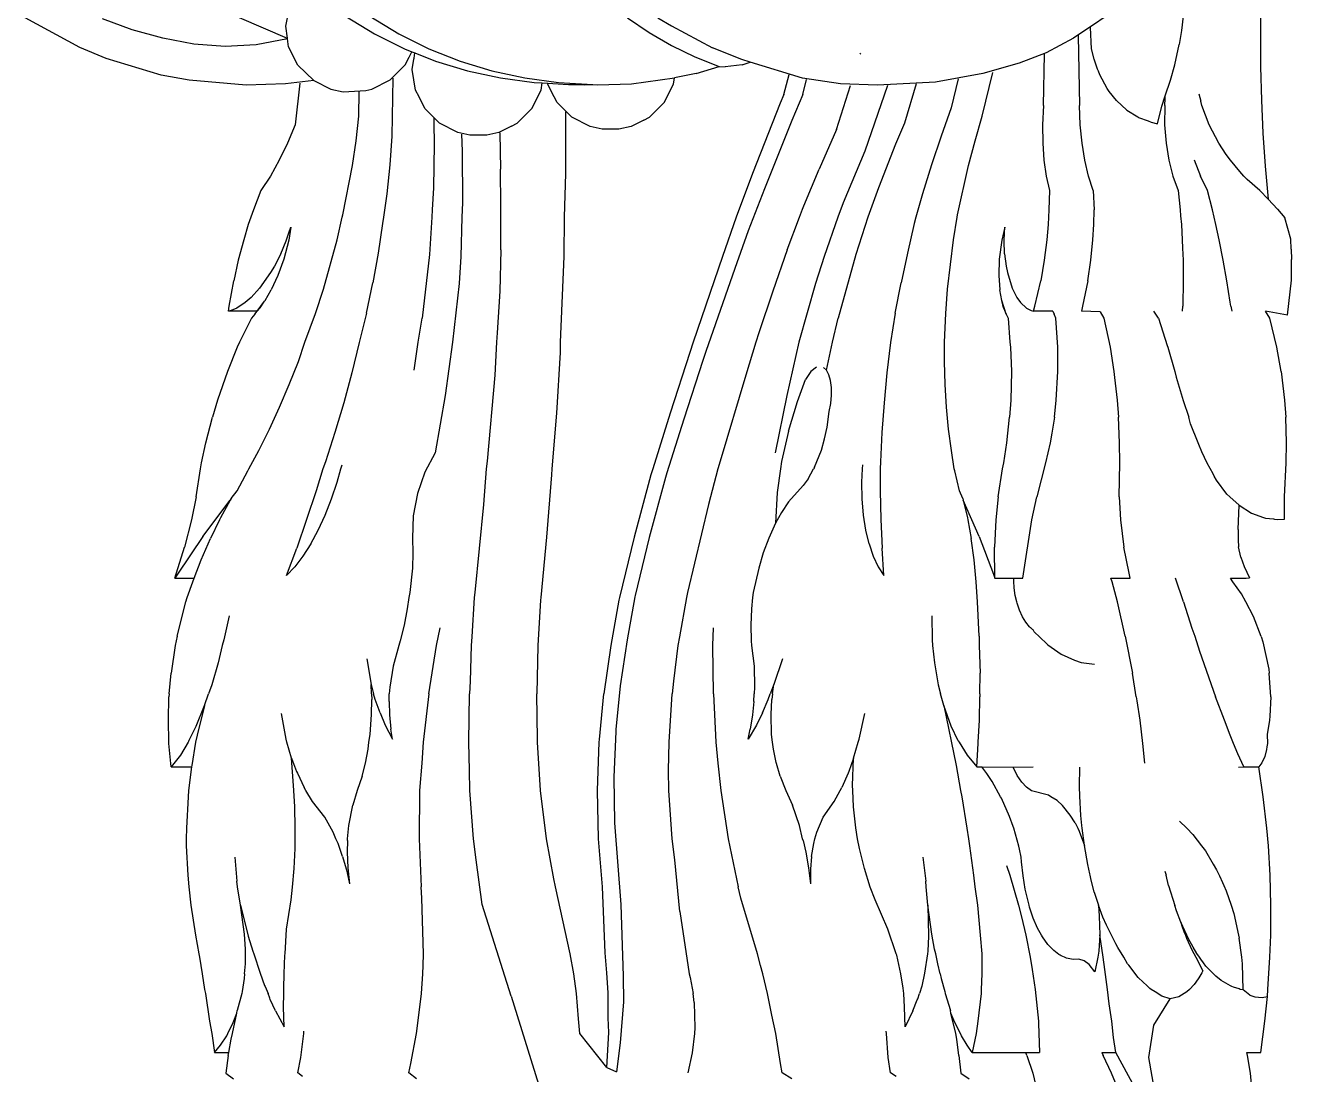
# Model space of a CAD drawing. Extents: x -1563 to 1637, y -685 to 815.
# Drawn here: x -564 to -461.3, y -5.8 to 79.3 of the extents above; entities that cross this region are included whole.
import ezdxf

# ---------------------------------------------------------------- set-up
doc = ezdxf.new("R2010")
doc.units = 0
doc.header["$MEASUREMENT"] = 0
doc.layers.get('0').update_dxf_attribs({"linetype": 'CONTINUOUS'})

msp = doc.modelspace()

# ---------------------------------------------------------------- linework, layer by layer
at = {"color": 22}
for p, q in [((-463.77, 81.33), (-463.81, 78.63)), ((-548.63, 80.75), (-542.77, 78.25)), ((-542.54, 81.1), (-542.92, 79.21)), ((-474.8, 81.07), (-478.99, 78.24)), ((-470.01, 80.74), (-470.22, 78.86)), ((-559.61, 77.49), (-564.02, 79.9)), ((-555.34, 78.92), (-557.75, 79.81)), ((-542.92, 79.21), (-542.77, 78.25)), ((-538.05, 80.03), (-535.7, 78.6)), ((-536.06, 80.03), (-533.71, 78.6)), ((-515.16, 79.9), (-513.41, 78.72)), ((-512.71, 79.9), (-511.6, 79.24)), ((-511.6, 79.24), (-508.27, 77.47)), ((-477.53, 77.39), (-477.59, 79.12)), ((-552.87, 78.24), (-555.34, 78.92)), ((-550.34, 77.76), (-552.87, 78.24)), ((-542.76, 78.2), (-545.28, 77.71)), ((-542.76, 78.2), (-542.77, 78.25)), ((-542.66, 77.55), (-542.76, 78.2)), ((-535.7, 78.6), (-533.27, 77.39)), ((-533.71, 78.6), (-531.27, 77.39)), ((-513.41, 78.72), (-511.59, 77.66)), ((-478.99, 78.24), (-481.21, 77.05)), ((-478.59, 78.45), (-478.49, 72.78)), ((-470.22, 78.86), (-470.4, 77.74)), ((-463.81, 78.63), (-463.8, 75.93)), ((-557.45, 76.59), (-559.61, 77.49)), ((-547.81, 77.57), (-550.34, 77.76)), ((-545.28, 77.71), (-547.81, 77.57)), ((-541.9, 76.05), (-542.66, 77.55)), ((-533.27, 77.39), (-532.66, 77.15)), ((-532.89, 76.71), (-532.66, 77.15)), ((-532.66, 77.15), (-532.41, 77.05)), ((-531.27, 77.39), (-528.75, 76.39)), ((-511.59, 77.66), (-509.69, 76.73)), ((-505.89, 76.51), (-508.27, 77.47)), ((-477.31, 76.55), (-477.53, 77.39)), ((-470.76, 76.09), (-470.4, 77.74)), ((-553, 75.25), (-557.45, 76.59)), ((-540.62, 74.82), (-541.9, 76.05)), ((-534.41, 74.86), (-533.2, 76.09)), ((-533.2, 76.09), (-532.89, 76.71)), ((-532.63, 75.7), (-532.49, 76.55)), ((-532.49, 76.55), (-532.48, 76.62)), ((-532.48, 76.62), (-532.41, 77.05)), ((-532.41, 77.05), (-530.74, 76.39)), ((-530.74, 76.39), (-528.15, 75.61)), ((-528.75, 76.39), (-526.16, 75.61)), ((-509.69, 76.73), (-507.74, 75.94)), ((-505.87, 76.09), (-507.24, 75.92)), ((-505.2, 76.3), (-505.89, 76.51)), ((-505.87, 76.09), (-505.2, 76.3)), ((-500.96, 75.01), (-505.2, 76.3)), ((-496.28, 76.94), (-496.24, 77.02)), ((-483.39, 76.23), (-486.34, 75.37)), ((-481.21, 77.05), (-483.39, 76.23)), ((-481.41, 72.78), (-481.32, 76.94)), ((-477.02, 75.74), (-477.31, 76.55)), ((-471.11, 74.84), (-470.76, 76.09)), ((-550.72, 74.83), (-553, 75.25)), ((-534.19, 75.01), (-534.28, 70.3)), ((-532.37, 74.04), (-532.63, 75.7)), ((-528.15, 75.61), (-525.48, 75.03)), ((-526.16, 75.61), (-523.49, 75.03)), ((-525.48, 75.03), (-522.75, 74.66)), ((-523.49, 75.03), (-520.76, 74.66)), ((-514.85, 74.53), (-511.36, 75.03)), ((-511.44, 74.51), (-511.36, 75.03)), ((-509.58, 75.37), (-511.36, 75.03)), ((-509.58, 75.37), (-507.74, 75.94)), ((-507.74, 75.94), (-507.24, 75.92)), ((-502.49, 73.68), (-502.06, 75.31)), ((-497.89, 74.53), (-500.96, 75.01)), ((-486.34, 75.37), (-490.17, 74.68)), ((-486.39, 71.91), (-485.52, 75.46)), ((-476.95, 75.57), (-477.02, 75.74)), ((-476.84, 75.27), (-476.95, 75.57)), ((-476.26, 74.16), (-476.84, 75.27)), ((-463.8, 75.93), (-463.73, 73.23)), ((-546.1, 74.43), (-550.72, 74.83)), ((-542.92, 74.53), (-546.1, 74.43)), ((-540.62, 74.82), (-542.92, 74.53)), ((-541.76, 74.61), (-542.14, 71.22)), ((-540.62, 74.82), (-539.22, 74.1)), ((-539.22, 74.1), (-538.24, 73.9)), ((-538.24, 73.9), (-536.4, 74)), ((-536.4, 74), (-535.9, 74.1)), ((-535.9, 74.1), (-534.41, 74.86)), ((-532.08, 73.48), (-532.37, 74.04)), ((-522.93, 72.55), (-522.17, 74.04)), ((-522.75, 74.66), (-522.08, 74.62)), ((-522.17, 74.04), (-522.08, 74.62)), ((-522.08, 74.62), (-521.65, 74.59)), ((-521.64, 74.51), (-521.65, 74.59)), ((-521.65, 74.59), (-519.96, 74.48)), ((-521.35, 73.96), (-521.64, 74.51)), ((-520.76, 74.66), (-517.97, 74.48)), ((-519.96, 74.48), (-519.22, 74.48)), ((-519.22, 74.48), (-518.62, 74.46)), ((-518.62, 74.46), (-517.97, 74.48)), ((-517.97, 74.48), (-517.6, 74.47)), ((-517.6, 74.47), (-514.85, 74.53)), ((-512.2, 73.02), (-511.44, 74.51)), ((-500.95, 73.68), (-500.65, 74.89)), ((-498.22, 70.83), (-497.08, 74.42)), ((-494.88, 74.44), (-497.89, 74.53)), ((-494.08, 74.41), (-495.92, 69.07)), ((-490.17, 74.68), (-494.88, 74.44)), ((-491.74, 74.53), (-492.7, 71.36)), ((-488.33, 74.95), (-488.91, 72.6)), ((-476.08, 73.93), (-476.26, 74.16)), ((-471.53, 73.57), (-471.11, 74.84)), ((-536.97, 71.91), (-536.93, 73.9)), ((-531.6, 72.55), (-532.08, 73.48)), ((-520.88, 73.02), (-521.35, 73.96)), ((-519.69, 71.83), (-520.88, 73.02)), ((-513.38, 71.83), (-512.2, 73.02)), ((-502.77, 72.98), (-505.02, 67.27)), ((-502.49, 73.68), (-502.77, 72.98)), ((-500.95, 73.68), (-501.83, 71.58)), ((-475.48, 73.18), (-476.08, 73.93)), ((-475.48, 73.18), (-474.65, 72.42)), ((-471.8, 72.73), (-471.53, 73.57)), ((-471.58, 72.78), (-471.54, 73.34)), ((-471.54, 73.34), (-471.53, 73.57)), ((-468.82, 73.72), (-468.66, 73.14)), ((-468.56, 72.78), (-468.66, 73.14)), ((-463.73, 73.23), (-463.61, 70.54)), ((-530.42, 71.36), (-531.6, 72.55)), ((-524.11, 71.36), (-522.93, 72.55)), ((-520.19, 72.26), (-520.2, 67.27)), ((-488.91, 72.6), (-489.72, 70.3)), ((-481.41, 72.78), (-481.49, 71.22)), ((-478.43, 71.22), (-478.49, 72.78)), ((-474.65, 72.42), (-473.77, 71.86)), ((-472.16, 71.29), (-471.8, 72.73)), ((-471.58, 72.78), (-471.59, 71.22)), ((-467.97, 71.22), (-468.56, 72.78)), ((-542.14, 71.22), (-542.75, 69.74)), ((-537.19, 69.93), (-536.97, 71.91)), ((-530.89, 71.77), (-530.88, 71.36)), ((-530.88, 71.36), (-530.85, 69.64)), ((-528.92, 70.59), (-530.42, 71.36)), ((-524.57, 71.12), (-525.61, 70.59)), ((-524.57, 71.12), (-524.11, 71.36)), ((-518.19, 71.07), (-519.69, 71.83)), ((-517.22, 70.86), (-518.19, 71.07)), ((-514.88, 71.07), (-515.86, 70.86)), ((-513.84, 71.6), (-514.88, 71.07)), ((-513.84, 71.6), (-513.38, 71.83)), ((-501.83, 71.58), (-504.06, 66.03)), ((-492.7, 71.36), (-493.42, 69.64)), ((-486.96, 69.93), (-486.39, 71.91)), ((-481.49, 71.22), (-481.48, 69.74)), ((-478.29, 69.74), (-478.43, 71.22)), ((-473.77, 71.86), (-473.7, 71.82)), ((-473.7, 71.82), (-473.63, 71.79)), ((-473.63, 71.79), (-473.01, 71.56)), ((-473.01, 71.56), (-472.93, 71.53)), ((-472.93, 71.53), (-472.69, 71.44)), ((-472.69, 71.44), (-472.16, 71.29)), ((-471.59, 71.22), (-471.47, 69.74)), ((-467.2, 69.74), (-467.97, 71.22)), ((-537.48, 67.93), (-537.19, 69.93)), ((-534.28, 70.3), (-534.45, 67.97)), ((-527.95, 70.39), (-528.92, 70.59)), ((-528.62, 70.46), (-528.58, 69.07)), ((-526.58, 70.39), (-527.95, 70.39)), ((-525.61, 70.59), (-526.58, 70.39)), ((-525.51, 70.58), (-525.47, 67.63)), ((-515.86, 70.86), (-517.22, 70.86)), ((-498.22, 70.83), (-499.61, 67.63)), ((-489.72, 70.3), (-490.5, 67.97)), ((-487.49, 67.93), (-486.96, 69.93)), ((-463.61, 70.54), (-463.42, 67.86)), ((-542.75, 69.74), (-543.42, 68.34)), ((-530.85, 69.64), (-530.9, 66.12)), ((-528.58, 69.07), (-528.54, 64.88)), ((-495.92, 69.07), (-497.67, 64.88)), ((-493.42, 69.64), (-494.8, 66.12)), ((-481.48, 69.74), (-481.38, 68.34)), ((-478.07, 68.34), (-478.29, 69.74)), ((-471.47, 69.74), (-471.24, 68.34)), ((-466.59, 68.8), (-467.2, 69.74)), ((-543.42, 68.34), (-544.14, 67.05)), ((-538.27, 63.91), (-537.48, 67.93)), ((-534.45, 67.97), (-534.7, 65.61)), ((-490.5, 67.97), (-491.23, 65.61)), ((-488.39, 63.91), (-487.49, 67.93)), ((-481.38, 68.34), (-481.19, 67.05)), ((-477.76, 67.05), (-478.07, 68.34)), ((-471.24, 68.34), (-470.91, 67.05)), ((-469.18, 68.38), (-468.67, 67.05)), ((-466.25, 68.34), (-466.59, 68.8)), ((-465.49, 67.42), (-466.25, 68.34)), ((-463.42, 67.86), (-463.18, 65.2)), ((-544.14, 67.05), (-544.9, 65.88)), ((-525.44, 64.64), (-525.47, 67.63)), ((-520.2, 67.27), (-520.29, 63.74)), ((-505.02, 67.27), (-506.36, 63.74)), ((-500.86, 64.64), (-499.61, 67.63)), ((-481.19, 67.05), (-480.92, 65.88)), ((-477.39, 65.88), (-477.76, 67.05)), ((-470.91, 67.05), (-470.5, 65.88)), ((-468.1, 65.88), (-468.67, 67.05)), ((-465.15, 67.05), (-465.49, 67.42)), ((-464.89, 66.79), (-465.15, 67.05)), ((-463.85, 65.88), (-464.89, 66.79)), ((-544.9, 65.88), (-545.52, 64.33)), ((-530.9, 66.12), (-531, 64.33)), ((-504.06, 66.03), (-505.37, 62.63)), ((-494.8, 66.12), (-495.46, 64.33)), ((-480.92, 65.88), (-480.97, 64.33)), ((-477.39, 65.88), (-477.31, 64.33)), ((-470.5, 65.88), (-470.32, 64.33)), ((-467.71, 64.33), (-468.1, 65.88)), ((-463.85, 65.88), (-463.18, 65.2)), ((-534.7, 65.61), (-534.96, 63.74)), ((-528.54, 64.88), (-528.6, 63.74)), ((-497.67, 64.88), (-498.1, 63.74)), ((-491.23, 65.61), (-491.77, 63.74)), ((-463.18, 65.2), (-462.43, 64.37)), ((-545.73, 63.74), (-545.94, 63.12)), ((-545.52, 64.33), (-545.73, 63.74)), ((-538.72, 61.89), (-538.31, 63.74)), ((-538.31, 63.74), (-538.27, 63.91)), ((-534.96, 63.74), (-535.03, 63.22)), ((-531.05, 63.74), (-531.23, 60.69)), ((-531, 64.33), (-531.05, 63.74)), ((-528.6, 63.74), (-528.68, 60.55)), ((-525.45, 63.74), (-525.44, 64.38)), ((-525.44, 61.08), (-525.45, 63.74)), ((-525.44, 64.38), (-525.44, 64.64)), ((-520.29, 63.74), (-520.32, 60.53)), ((-506.36, 63.74), (-507.47, 60.53)), ((-502.2, 61.08), (-501.22, 63.74)), ((-501.22, 63.74), (-500.97, 64.38)), ((-500.97, 64.38), (-500.86, 64.64)), ((-498.1, 63.74), (-499.2, 60.55)), ((-495.67, 63.74), (-496.63, 60.69)), ((-495.46, 64.33), (-495.67, 63.74)), ((-491.77, 63.74), (-491.9, 63.22)), ((-488.72, 61.89), (-488.43, 63.74)), ((-488.43, 63.74), (-488.39, 63.91)), ((-481.01, 63.74), (-481.04, 63.12)), ((-480.97, 64.33), (-481.01, 63.74)), ((-477.34, 63.12), (-477.31, 64.33)), ((-470.32, 64.33), (-470.29, 63.83)), ((-470.29, 63.83), (-470.22, 63.12)), ((-467.43, 63.12), (-467.71, 64.33)), ((-462.43, 64.37), (-461.83, 63.68)), ((-545.94, 63.12), (-546.3, 61.9)), ((-542.49, 62.91), (-542.65, 61.87)), ((-542.64, 62.46), (-542.49, 62.91)), ((-535.03, 63.22), (-535.38, 60.81)), ((-491.9, 63.22), (-492.46, 60.81)), ((-484.56, 62.91), (-484.79, 61.87)), ((-484.58, 62.46), (-484.56, 62.91)), ((-481.04, 63.12), (-481.14, 61.9)), ((-477.41, 61.9), (-477.34, 63.12)), ((-470.22, 63.12), (-470.15, 61.9)), ((-467.17, 61.9), (-467.43, 63.12)), ((-461.35, 61.94), (-461.83, 63.68)), ((-546.3, 61.9), (-546.74, 60.24)), ((-543.3, 60.75), (-542.86, 61.81)), ((-542.65, 61.87), (-543.04, 60.31)), ((-542.86, 61.81), (-542.64, 62.46)), ((-539.82, 57.88), (-538.72, 61.89)), ((-505.37, 62.63), (-506.46, 59.56)), ((-489.19, 57.88), (-488.72, 61.89)), ((-484.79, 61.87), (-485, 60.31)), ((-484.61, 61.81), (-484.58, 62.46)), ((-484.57, 60.75), (-484.61, 61.81)), ((-481.14, 61.9), (-481.35, 60.24)), ((-477.58, 60.24), (-477.41, 61.9)), ((-470.15, 61.9), (-470.13, 61.2)), ((-466.85, 60.24), (-467.17, 61.9)), ((-461.32, 61.13), (-461.35, 61.94)), ((-543.3, 60.75), (-543.81, 59.76)), ((-535.38, 60.81), (-535.82, 58.39)), ((-531.23, 60.69), (-531.83, 55.53)), ((-525.44, 61.08), (-525.53, 57.73)), ((-502.2, 61.08), (-503.38, 57.73)), ((-496.63, 60.69), (-498.07, 55.53)), ((-492.46, 60.81), (-492.97, 58.39)), ((-484.57, 60.75), (-484.45, 59.76)), ((-470.13, 61.2), (-470.09, 60.24)), ((-461.32, 61.13), (-461.28, 60.28)), ((-546.74, 60.24), (-547.11, 58.57)), ((-543.81, 59.76), (-544.13, 59.24)), ((-543.04, 60.31), (-543.52, 59)), ((-528.68, 60.55), (-528.83, 58.34)), ((-520.32, 60.53), (-520.62, 53.6)), ((-507.47, 60.53), (-509.84, 53.6)), ((-499.2, 60.55), (-499.9, 58.34)), ((-485, 60.31), (-485.04, 59)), ((-484.45, 59.76), (-484.33, 59.24)), ((-481.35, 60.24), (-481.64, 58.57)), ((-477.83, 58.57), (-477.58, 60.24)), ((-470.09, 60.24), (-470.08, 58.57)), ((-466.55, 58.57), (-466.85, 60.24)), ((-461.29, 58.61), (-461.28, 60.28)), ((-547.47, 56.51), (-547.11, 58.57)), ((-544.13, 59.24), (-545.02, 57.97)), ((-543.52, 59), (-544.08, 57.82)), ((-506.46, 59.56), (-508.8, 52.83)), ((-485.04, 59), (-484.95, 57.82)), ((-484.33, 59.24), (-483.96, 57.97)), ((-482.11, 56.51), (-481.64, 58.57)), ((-477.83, 58.57), (-478.24, 56.51)), ((-470.08, 58.57), (-470.12, 56.51)), ((-466.27, 56.84), (-466.55, 58.57)), ((-461.62, 55.79), (-461.29, 58.61)), ((-545.02, 57.97), (-545.71, 57.2)), ((-544.57, 56.98), (-544.08, 57.82)), ((-540.47, 55.9), (-539.82, 57.88)), ((-536.34, 55.95), (-535.82, 58.39)), ((-528.83, 58.34), (-529.37, 53.58)), ((-525.53, 57.73), (-525.73, 54.34)), ((-503.38, 57.73), (-504.52, 54.34)), ((-499.9, 58.34), (-501.27, 53.58)), ((-493.44, 55.95), (-492.97, 58.39)), ((-489.35, 55.9), (-489.19, 57.88)), ((-484.8, 56.96), (-484.95, 57.82)), ((-483.96, 57.97), (-483.58, 57.2)), ((-547.53, 56.11), (-547.47, 56.51)), ((-546.18, 56.8), (-546.87, 56.35)), ((-545.71, 57.2), (-546.18, 56.8)), ((-545.21, 56.11), (-544.61, 56.92)), ((-544.96, 56.37), (-544.61, 56.92)), ((-544.61, 56.92), (-544.57, 56.98)), ((-484.44, 55.86), (-484.8, 56.96)), ((-484.66, 56.37), (-484.8, 56.96)), ((-483.58, 57.2), (-483.28, 56.8)), ((-483.28, 56.8), (-482.78, 56.35)), ((-482.22, 56.11), (-482.11, 56.51)), ((-478.24, 56.51), (-478.34, 56.11)), ((-470.14, 56.11), (-470.12, 56.51)), ((-466.21, 56.51), (-466.27, 56.84)), ((-466.21, 56.51), (-466.14, 56.11)), ((-547.31, 56.16), (-547.53, 56.11)), ((-545.21, 56.11), (-547.53, 56.11)), ((-546.87, 56.35), (-547.31, 56.16)), ((-545.68, 55.53), (-546.63, 53.6)), ((-545.39, 55.86), (-545.68, 55.53)), ((-545.39, 55.86), (-545.21, 56.11)), ((-544.96, 56.37), (-545.21, 56.11)), ((-541.33, 53.6), (-540.47, 55.9)), ((-536.34, 55.95), (-536.93, 53.56)), ((-532.15, 53.6), (-531.83, 55.53)), ((-498.54, 53.6), (-498.07, 55.53)), ((-493.44, 55.95), (-493.84, 53.56)), ((-489.44, 53.6), (-489.35, 55.9)), ((-484.66, 56.37), (-484.44, 55.86)), ((-484.44, 55.86), (-484.29, 55.53)), ((-484.29, 55.53), (-484.14, 53.6)), ((-482.78, 56.35), (-482.41, 56.16)), ((-482.41, 56.16), (-482.22, 56.11)), ((-480.65, 56.11), (-482.22, 56.11)), ((-480.65, 56.11), (-480.56, 55.86)), ((-480.4, 55.53), (-480.56, 55.86)), ((-480.24, 53.19), (-480.4, 55.53)), ((-476.81, 56.06), (-478.34, 56.11)), ((-476.81, 56.06), (-476.51, 55.53)), ((-476.51, 55.53), (-476, 53.19)), ((-472.08, 55.53), (-472.45, 56.11)), ((-472.08, 55.53), (-471.38, 53.33)), ((-463.06, 55.53), (-463.41, 56.11)), ((-461.62, 55.79), (-463.41, 56.11)), ((-462.48, 53.19), (-463.06, 55.53)), ((-546.63, 53.6), (-546.82, 53.19)), ((-541.87, 52.03), (-541.33, 53.6)), ((-536.93, 53.56), (-537.53, 51.09)), ((-532.48, 51.32), (-532.15, 53.6)), ((-529.37, 53.58), (-529.95, 49.25)), ((-525.79, 53.6), (-525.93, 50.91)), ((-525.73, 54.34), (-525.79, 53.6)), ((-520.62, 53.6), (-520.64, 52.76)), ((-509.84, 53.6), (-510.12, 52.76)), ((-504.76, 53.6), (-505.57, 50.91)), ((-504.52, 54.34), (-504.76, 53.6)), ((-501.27, 53.58), (-502.24, 49.25)), ((-499.02, 51.32), (-498.54, 53.6)), ((-493.84, 53.56), (-494.12, 51.09)), ((-489.45, 52.03), (-489.44, 53.6)), ((-484.14, 53.6), (-484.1, 53.19)), ((-546.82, 53.19), (-547.62, 51.2)), ((-520.64, 52.76), (-520.92, 47.83)), ((-510.12, 52.76), (-511.7, 47.83)), ((-508.8, 52.83), (-509.05, 52.09)), ((-484.1, 53.19), (-484.02, 51.2)), ((-480.24, 51.2), (-480.24, 53.19)), ((-476, 53.19), (-475.7, 51.2)), ((-471.38, 53.33), (-471.33, 53.19)), ((-471.33, 53.19), (-470.77, 51.2)), ((-462.13, 51.2), (-462.48, 53.19)), ((-542.62, 50.15), (-541.87, 52.03)), ((-509.05, 52.09), (-510.6, 47.33)), ((-499.84, 51.57), (-500.3, 51.2)), ((-499.02, 51.32), (-499.27, 51.54)), ((-489.39, 50.15), (-489.45, 52.03)), ((-547.62, 51.2), (-548.42, 48.89)), ((-537.53, 51.09), (-538.19, 48.67)), ((-525.93, 50.91), (-526.55, 43.94)), ((-505.57, 50.91), (-507.65, 43.94)), ((-501.38, 48.77), (-500.72, 50.55)), ((-500.3, 51.2), (-500.72, 50.55)), ((-498.83, 50.95), (-499.02, 51.32)), ((-498.69, 50.48), (-498.83, 50.95)), ((-498.62, 49.91), (-498.69, 50.48)), ((-494.12, 51.09), (-494.35, 48.67)), ((-484.02, 51.2), (-484.07, 48.89)), ((-480.38, 48.89), (-480.24, 51.2)), ((-475.7, 51.2), (-475.66, 50.72)), ((-475.66, 50.72), (-475.43, 48.89)), ((-470.77, 51.2), (-470.66, 50.75)), ((-470.66, 50.75), (-470.09, 48.85)), ((-462.13, 51.2), (-461.86, 48.89)), ((-543.4, 48.32), (-542.62, 50.15)), ((-498.61, 49.28), (-498.62, 49.91)), ((-489.28, 48.32), (-489.39, 50.15)), ((-548.42, 48.89), (-548.84, 47.5)), ((-544.22, 46.53), (-543.4, 48.32)), ((-538.19, 48.67), (-538.9, 46.26)), ((-529.95, 49.25), (-530.77, 44.61)), ((-502.24, 49.25), (-503.18, 44.61)), ((-502.09, 46.38), (-501.38, 48.77)), ((-498.8, 47.96), (-498.68, 48.62)), ((-498.68, 48.62), (-498.61, 49.28)), ((-494.35, 48.67), (-494.53, 46.26)), ((-489.11, 46.53), (-489.28, 48.32)), ((-484.07, 48.89), (-484.17, 47.5)), ((-480.53, 47.5), (-480.38, 48.89)), ((-475.43, 48.89), (-475.33, 47.5)), ((-470.09, 48.85), (-469.63, 47.5)), ((-461.86, 48.89), (-461.76, 47.5)), ((-549.38, 45.41), (-548.84, 47.5)), ((-520.92, 47.83), (-521.31, 43.31)), ((-511.7, 47.83), (-513.12, 43.31)), ((-510.6, 47.33), (-511.97, 42.99)), ((-498.97, 46.69), (-498.8, 47.96)), ((-484.4, 45.41), (-484.17, 47.5)), ((-480.53, 47.5), (-480.73, 46.21)), ((-475.26, 45.41), (-475.33, 47.5)), ((-469.48, 46.97), (-469.63, 47.5)), ((-461.71, 45.41), (-461.76, 47.5)), ((-545.07, 44.81), (-544.22, 46.53)), ((-538.9, 46.26), (-539.67, 43.88)), ((-502.09, 46.38), (-502.66, 43.9)), ((-499.17, 45.75), (-498.97, 46.69)), ((-494.53, 46.26), (-494.65, 43.88)), ((-488.89, 44.81), (-489.11, 46.53)), ((-468.87, 45.41), (-469.48, 46.97)), ((-549.73, 43.8), (-549.38, 45.41)), ((-499.43, 44.84), (-499.17, 45.75)), ((-484.64, 43.8), (-484.4, 45.41)), ((-480.87, 45.41), (-481.24, 43.8)), ((-480.73, 46.21), (-480.87, 45.41)), ((-475.23, 43.8), (-475.26, 45.41)), ((-468.82, 45.28), (-468.87, 45.41)), ((-468.56, 44.7), (-468.82, 45.28)), ((-461.73, 43.8), (-461.71, 45.41)), ((-545.88, 43.31), (-545.07, 44.81)), ((-530.77, 44.61), (-531.6, 43.04)), ((-499.98, 43.46), (-499.43, 44.84)), ((-488.65, 43.31), (-488.89, 44.81)), ((-468.14, 43.77), (-468.56, 44.7)), ((-550.16, 41.05), (-549.82, 43.31)), ((-549.82, 43.31), (-549.73, 43.8)), ((-545.96, 43.14), (-545.88, 43.31)), ((-539.87, 43.31), (-540.43, 41.52)), ((-539.67, 43.88), (-539.87, 43.31)), ((-538.71, 42.24), (-538.42, 43.31)), ((-538.42, 43.31), (-538.31, 43.65)), ((-526.62, 43.31), (-526.86, 40.41)), ((-526.55, 43.94), (-526.62, 43.31)), ((-521.31, 43.31), (-521.34, 42.83)), ((-513.12, 43.31), (-513.26, 42.83)), ((-507.83, 43.31), (-508.58, 40.41)), ((-507.65, 43.94), (-507.83, 43.31)), ((-502.76, 43.31), (-503.01, 41.38)), ((-502.66, 43.9), (-502.76, 43.31)), ((-500.5, 42.5), (-500.07, 43.31)), ((-499.98, 43.46), (-500.07, 43.31)), ((-496.14, 42.24), (-496.1, 43.31)), ((-496.1, 43.31), (-496.08, 43.65)), ((-494.65, 43.88), (-494.67, 43.31)), ((-494.67, 43.31), (-494.66, 41.52)), ((-488.61, 43.14), (-488.65, 43.31)), ((-485.1, 41.05), (-484.74, 43.31)), ((-484.74, 43.31), (-484.64, 43.8)), ((-481.24, 43.8), (-481.96, 41.05)), ((-475.27, 41.05), (-475.23, 43.8)), ((-467.66, 42.9), (-468.14, 43.77)), ((-461.87, 41.05), (-461.73, 43.8)), ((-546.83, 41.54), (-545.96, 43.14)), ((-539.17, 40.87), (-538.71, 42.24)), ((-531.6, 43.04), (-532.21, 41.32)), ((-521.34, 42.83), (-521.74, 37.77)), ((-513.26, 42.83), (-514.62, 37.77)), ((-512.08, 42.61), (-513.4, 37.73)), ((-511.97, 42.99), (-512.08, 42.61)), ((-500.5, 42.5), (-500.9, 41.95)), ((-496.12, 40.87), (-496.14, 42.24)), ((-488.24, 41.54), (-488.61, 43.14)), ((-467.56, 42.72), (-467.66, 42.9)), ((-467.38, 42.4), (-467.56, 42.72)), ((-466.53, 41.27), (-467.38, 42.4)), ((-547.32, 40.92), (-546.83, 41.54)), ((-540.43, 41.52), (-541.2, 39.19)), ((-532.21, 41.32), (-532.55, 39.51)), ((-503.01, 41.38), (-503.16, 38.9)), ((-502.1, 40.63), (-500.9, 41.95)), ((-494.66, 41.52), (-494.61, 39.19)), ((-487.95, 40.92), (-488.24, 41.54)), ((-466.3, 41.05), (-466.53, 41.27)), ((-550.16, 41.05), (-550.54, 39.18)), ((-549.62, 37.82), (-547.41, 40.76)), ((-547.41, 40.76), (-548.18, 39.33)), ((-547.32, 40.92), (-547.41, 40.76)), ((-539.68, 39.56), (-539.17, 40.87)), ((-526.86, 40.41), (-527.55, 33.29)), ((-508.58, 40.41), (-510.29, 33.29)), ((-502.1, 40.63), (-502.67, 39.78)), ((-496.01, 39.56), (-496.12, 40.87)), ((-487.95, 40.92), (-487.92, 40.76)), ((-487.92, 40.76), (-487.59, 39.33)), ((-486.62, 37.82), (-487.92, 40.76)), ((-485.1, 41.05), (-485.29, 39.18)), ((-482.36, 39.18), (-481.96, 41.05)), ((-475.27, 41.05), (-475.23, 40.12)), ((-475.23, 40.12), (-475.17, 39.18)), ((-465.54, 40.36), (-466.3, 41.05)), ((-465.61, 38.39), (-465.54, 40.36)), ((-465.54, 40.36), (-464.54, 39.73)), ((-461.87, 39.22), (-461.87, 41.05)), ((-550.54, 39.18), (-551.1, 36.96)), ((-548.26, 39.18), (-548.99, 37.66)), ((-548.18, 39.33), (-548.26, 39.18)), ((-541.2, 39.19), (-542, 36.89)), ((-540.25, 38.34), (-539.68, 39.56)), ((-532.55, 39.51), (-532.62, 37.7)), ((-502.67, 39.78), (-503.16, 38.9)), ((-495.83, 38.34), (-496.01, 39.56)), ((-494.61, 39.19), (-494.5, 36.89)), ((-487.59, 39.33), (-487.56, 39.18)), ((-487.56, 39.18), (-487.29, 37.66)), ((-485.29, 39.18), (-485.4, 36.96)), ((-483.08, 34.45), (-482.36, 39.18)), ((-475.17, 39.18), (-474.89, 36.96)), ((-464.54, 39.73), (-463.56, 39.36)), ((-463.56, 39.36), (-463.48, 39.33)), ((-463.48, 39.33), (-463.4, 39.32)), ((-463.4, 39.32), (-462.75, 39.25)), ((-462.75, 39.25), (-462.66, 39.24)), ((-462.66, 39.24), (-462.41, 39.21)), ((-462.41, 39.21), (-461.87, 39.22)), ((-540.86, 37.22), (-540.25, 38.34)), ((-503.16, 38.9), (-503.71, 37.7)), ((-495.56, 37.22), (-495.83, 38.34)), ((-465.61, 38.39), (-465.62, 37.55)), ((-549.62, 37.82), (-551.68, 34.76)), ((-549.75, 35.94), (-548.99, 37.66)), ((-540.86, 37.22), (-541.5, 36.23)), ((-532.62, 37.7), (-532.58, 36.51)), ((-521.74, 37.77), (-522.2, 32.88)), ((-514.62, 37.77), (-515.82, 32.88)), ((-513.4, 37.73), (-514.55, 33.05)), ((-503.71, 37.7), (-504.15, 36.51)), ((-495.56, 37.22), (-495.22, 36.23)), ((-487.05, 35.94), (-487.29, 37.66)), ((-486.62, 37.82), (-485.47, 34.76)), ((-465.62, 37.55), (-465.58, 36.98)), ((-551.88, 34.45), (-551.1, 36.96)), ((-542.82, 34.65), (-542, 36.89)), ((-541.5, 36.23), (-542.16, 35.37)), ((-532.58, 36.51), (-532.61, 35.25)), ((-504.15, 36.51), (-504.52, 35.25)), ((-495.22, 36.23), (-494.82, 35.37)), ((-494.36, 34.65), (-494.5, 36.89)), ((-485.35, 34.45), (-485.4, 36.96)), ((-474.47, 34.86), (-474.89, 36.96)), ((-465.4, 36.16), (-465.58, 36.98)), ((-465.4, 36.16), (-465.14, 35.38)), ((-550.33, 34.45), (-549.75, 35.94)), ((-542.16, 35.37), (-542.82, 34.65)), ((-532.61, 35.25), (-532.82, 33.29)), ((-504.52, 35.25), (-504.96, 33.29)), ((-494.82, 35.37), (-494.36, 34.65)), ((-486.88, 34.16), (-487.05, 35.94)), ((-465.14, 35.38), (-464.71, 34.47)), ((-551.68, 34.76), (-551.88, 34.45)), ((-551.88, 34.45), (-550.33, 34.45)), ((-550.89, 32.88), (-550.44, 34.16)), ((-550.44, 34.16), (-550.33, 34.45)), ((-486.76, 32.53), (-486.88, 34.16)), ((-485.47, 34.76), (-485.35, 34.45)), ((-485.35, 34.45), (-483.83, 34.45)), ((-483.83, 34.21), (-483.83, 34.45)), ((-483.83, 34.45), (-483.08, 34.45)), ((-483.8, 33.65), (-483.83, 34.21)), ((-475.85, 34.16), (-475.94, 34.45)), ((-475.94, 34.45), (-474.38, 34.45)), ((-475.4, 32.53), (-475.85, 34.16)), ((-474.38, 34.45), (-474.47, 34.86)), ((-470.06, 32.53), (-470.71, 34.45)), ((-466.04, 34.16), (-466.25, 34.45)), ((-466.25, 34.45), (-464.96, 34.45)), ((-465.35, 33.17), (-466.04, 34.16)), ((-464.96, 34.45), (-464.71, 34.47)), ((-551, 32.53), (-550.89, 32.88)), ((-532.9, 32.88), (-533.03, 31.95)), ((-532.82, 33.29), (-532.9, 32.88)), ((-527.6, 32.88), (-527.8, 29.69)), ((-527.55, 33.29), (-527.6, 32.88)), ((-522.2, 32.88), (-522.21, 32.66)), ((-515.82, 32.88), (-515.86, 32.66)), ((-514.57, 32.94), (-515.2, 29.44)), ((-514.55, 33.05), (-514.57, 32.94)), ((-510.38, 32.88), (-510.95, 29.69)), ((-510.29, 33.29), (-510.38, 32.88)), ((-505.02, 32.88), (-505.11, 31.95)), ((-504.96, 33.29), (-505.02, 32.88)), ((-483.7, 33.03), (-483.8, 33.65)), ((-483.57, 32.53), (-483.7, 33.03)), ((-464.99, 32.53), (-465.35, 33.17)), ((-551.71, 29.73), (-551, 32.53)), ((-533.03, 31.95), (-533.28, 30.64)), ((-522.21, 32.66), (-522.45, 28.98)), ((-515.86, 32.66), (-516.51, 28.98)), ((-505.11, 31.95), (-505.16, 30.64)), ((-486.62, 29.73), (-486.76, 32.53)), ((-483.55, 32.42), (-483.57, 32.53)), ((-483.37, 31.84), (-483.55, 32.42)), ((-474.79, 29.73), (-475.4, 32.53)), ((-470.06, 32.53), (-469.38, 30.4)), ((-464.37, 31.34), (-464.99, 32.53)), ((-547.48, 31.39), (-547.91, 29.45)), ((-490.48, 31.39), (-490.45, 29.45)), ((-483.13, 31.32), (-483.37, 31.84)), ((-482.86, 30.87), (-483.13, 31.32)), ((-482.55, 30.5), (-482.86, 30.87)), ((-463.76, 29.71), (-464.37, 31.34)), ((-533.28, 30.64), (-533.61, 29.35)), ((-530.65, 28.98), (-530.36, 30.41)), ((-508.23, 28.98), (-508.19, 30.41)), ((-505.16, 30.64), (-505.13, 29.35)), ((-482.55, 30.5), (-482.47, 30.43)), ((-482.35, 30.34), (-482.47, 30.43)), ((-482.31, 30.28), (-482.35, 30.34)), ((-482.25, 30.24), (-482.31, 30.28)), ((-482.18, 30.1), (-482.25, 30.24)), ((-482.09, 30), (-482.18, 30.1)), ((-481.79, 29.73), (-482.09, 30)), ((-469.38, 30.4), (-469.13, 29.73)), ((-551.85, 28.98), (-552.19, 26.73)), ((-551.71, 29.73), (-551.85, 28.98)), ((-548.04, 28.98), (-548.38, 27.57)), ((-547.91, 29.45), (-548.04, 28.98)), ((-533.72, 28.98), (-534.17, 27.31)), ((-533.61, 29.35), (-533.72, 28.98)), ((-531.28, 25.06), (-530.65, 28.98)), ((-527.85, 28.98), (-527.94, 26.09)), ((-527.8, 29.69), (-527.85, 28.98)), ((-522.45, 28.98), (-522.53, 25.06)), ((-516.51, 28.98), (-517.08, 25.06)), ((-515.2, 29.44), (-515.75, 25.72)), ((-511.07, 28.98), (-511.44, 26.09)), ((-510.95, 29.69), (-511.07, 28.98)), ((-508.2, 25.06), (-508.23, 28.98)), ((-505.13, 29.35), (-505.1, 28.98)), ((-505.1, 28.98), (-504.9, 27.31)), ((-490.45, 29.45), (-490.41, 28.98)), ((-490.41, 28.98), (-490.26, 27.57)), ((-486.62, 29.73), (-486.62, 28.98)), ((-486.62, 28.98), (-486.56, 26.73)), ((-481.79, 29.73), (-481.05, 29.03)), ((-481.05, 29.03), (-479.99, 28.28)), ((-474.79, 29.73), (-474.18, 26.73)), ((-469.13, 29.73), (-468.76, 28.53)), ((-463.76, 29.71), (-463.62, 29.28)), ((-463.62, 29.28), (-463.14, 27.07)), ((-536.32, 27.89), (-535.95, 25.82)), ((-502.6, 27.89), (-503.28, 25.82)), ((-479.99, 28.28), (-478.91, 27.78)), ((-478.91, 27.78), (-478.36, 27.61)), ((-468.76, 28.53), (-467.45, 24.83)), ((-552.36, 25.06), (-552.19, 26.73)), ((-548.38, 27.57), (-548.9, 25.78)), ((-534.17, 27.31), (-534.45, 25.6)), ((-504.9, 27.31), (-504.86, 25.6)), ((-490.26, 27.57), (-489.95, 25.78)), ((-486.58, 25.06), (-486.56, 26.73)), ((-478.36, 27.61), (-477.27, 27.48)), ((-473.89, 24.83), (-474.18, 26.73)), ((-463.14, 27.07), (-463.11, 26.73)), ((-462.98, 24.81), (-463.11, 26.73)), ((-548.9, 25.78), (-549.16, 25.06)), ((-535.94, 25.06), (-535.95, 25.82)), ((-535.95, 25.82), (-535.76, 25.06)), ((-527.94, 26.09), (-527.99, 25.06)), ((-515.75, 25.72), (-516.11, 22.18)), ((-511.44, 26.09), (-511.55, 25.06)), ((-503.28, 25.82), (-503.59, 25.06)), ((-503.4, 25.06), (-503.28, 25.82)), ((-489.95, 25.78), (-489.77, 25.06)), ((-552.41, 22.92), (-552.37, 24.83)), ((-552.36, 25.06), (-552.37, 24.83)), ((-549.47, 24.12), (-549.16, 25.06)), ((-535.94, 25.06), (-535.92, 24.61)), ((-535.63, 24.61), (-535.76, 25.06)), ((-534.51, 24.45), (-534.49, 25.06)), ((-534.45, 25.6), (-534.49, 25.06)), ((-531.28, 25.06), (-531.73, 21.13)), ((-528.05, 21.13), (-527.99, 25.06)), ((-522.47, 21.37), (-522.53, 25.06)), ((-517.44, 21.37), (-517.08, 25.06)), ((-511.79, 21.13), (-511.55, 25.06)), ((-508.2, 25.06), (-508, 21.13)), ((-504.92, 24.45), (-504.9, 25.06)), ((-504.86, 25.6), (-504.9, 25.06)), ((-503.76, 24.61), (-503.59, 25.06)), ((-503.4, 25.06), (-503.45, 24.61)), ((-489.51, 24.12), (-489.77, 25.06)), ((-486.61, 22.92), (-486.58, 24.83)), ((-486.58, 25.06), (-486.58, 24.83)), ((-473.89, 24.83), (-473.85, 24.5)), ((-466.74, 22.92), (-467.45, 24.83)), ((-462.98, 24.81), (-463.05, 23.26)), ((-550.15, 22.44), (-549.47, 24.12)), ((-549.47, 24.12), (-550.08, 21.72)), ((-535.93, 23.39), (-535.92, 24.61)), ((-535.24, 23.53), (-535.63, 24.61)), ((-534.51, 24.45), (-534.48, 23.35)), ((-504.92, 24.45), (-505.02, 23.35)), ((-504.22, 23.53), (-503.76, 24.61)), ((-503.51, 23.39), (-503.45, 24.61)), ((-488.9, 22.44), (-489.51, 24.12)), ((-489.51, 24.12), (-488.49, 19.25)), ((-473.85, 24.5), (-473.6, 22.92)), ((-552.37, 21.13), (-552.41, 22.92)), ((-542.87, 21.39), (-543.24, 23.47)), ((-536.05, 21.75), (-535.93, 23.39)), ((-535.24, 23.53), (-534.82, 22.53)), ((-534.48, 23.35), (-534.36, 22.19)), ((-505.02, 23.35), (-505.2, 22.19)), ((-504.22, 23.53), (-504.71, 22.53)), ((-503.47, 21.75), (-503.51, 23.39)), ((-496.38, 21.39), (-495.91, 23.47)), ((-486.71, 21.13), (-486.61, 22.92)), ((-473.6, 22.92), (-473.37, 21.03)), ((-466.28, 21.71), (-466.74, 22.92)), ((-463.09, 22.92), (-463.27, 21.76)), ((-463.05, 23.26), (-463.09, 22.92)), ((-550.75, 21.25), (-550.15, 22.44)), ((-550.08, 21.72), (-550.2, 21.13)), ((-536.14, 21.13), (-536.05, 21.75)), ((-534.82, 22.53), (-534.23, 21.39)), ((-534.23, 21.39), (-534.36, 22.19)), ((-516.12, 22.02), (-516.28, 18.3)), ((-516.11, 22.18), (-516.12, 22.02)), ((-504.71, 22.53), (-505.38, 21.39)), ((-505.38, 21.39), (-505.2, 22.19)), ((-503.41, 21.13), (-503.47, 21.75)), ((-488.33, 21.25), (-488.9, 22.44)), ((-465.99, 21.03), (-466.28, 21.71)), ((-463.27, 21.76), (-463.26, 21.62)), ((-463.26, 21.62), (-463.24, 21.16)), ((-552.37, 21.03), (-552.37, 21.13)), ((-552.19, 19.14), (-552.37, 21.03)), ((-550.82, 21.13), (-551.44, 20.09)), ((-550.75, 21.25), (-550.82, 21.13)), ((-550.2, 21.13), (-550.52, 19.25)), ((-542.8, 21.13), (-542.87, 21.39)), ((-542.42, 19.84), (-542.8, 21.13)), ((-536.41, 19.44), (-536.2, 20.56)), ((-536.2, 20.56), (-536.14, 21.13)), ((-531.73, 21.13), (-531.86, 19.43)), ((-527.98, 18.84), (-528.05, 21.13)), ((-522.47, 21.13), (-522.47, 21.37)), ((-522.23, 17.21), (-522.47, 21.13)), ((-517.61, 17.21), (-517.46, 21.13)), ((-517.46, 21.13), (-517.44, 21.37)), ((-511.83, 18.84), (-511.79, 21.13)), ((-508, 21.13), (-507.84, 19.43)), ((-503.33, 20.56), (-503.41, 21.13)), ((-503.11, 19.5), (-503.33, 20.56)), ((-496.82, 19.84), (-496.46, 21.13)), ((-496.46, 21.13), (-496.38, 21.39)), ((-488.33, 21.25), (-488.26, 21.13)), ((-488.26, 21.13), (-487.61, 20.09)), ((-486.82, 19.14), (-486.71, 21.03)), ((-486.71, 21.03), (-486.71, 21.13)), ((-473.37, 21.03), (-473.23, 19.44)), ((-465.65, 20.19), (-465.99, 21.03)), ((-463.31, 20.55), (-463.47, 19.97)), ((-463.29, 20.77), (-463.31, 20.55)), ((-463.25, 21.03), (-463.29, 20.77)), ((-463.24, 21.16), (-463.25, 21.03)), ((-551.44, 20.09), (-552.19, 19.14)), ((-542.42, 19.84), (-542.01, 18.76)), ((-542.25, 17.62), (-542.42, 19.84)), ((-496.82, 19.84), (-497.2, 18.76)), ((-496.9, 17.62), (-496.82, 19.84)), ((-487.61, 20.09), (-486.82, 19.14)), ((-465.17, 19.14), (-465.65, 20.19)), ((-463.47, 19.97), (-463.69, 19.47)), ((-552.19, 19.14), (-550.53, 19.14)), ((-550.53, 19.14), (-550.78, 17.21)), ((-550.52, 19.25), (-550.53, 19.14)), ((-542.01, 18.76), (-541.95, 18.63)), ((-541.95, 18.63), (-541.41, 17.46)), ((-536.68, 18.37), (-536.41, 19.44)), ((-531.86, 19.43), (-532.03, 17.21)), ((-527.95, 17.21), (-527.98, 18.84)), ((-511.8, 17.21), (-511.83, 18.84)), ((-507.84, 19.43), (-507.6, 17.21)), ((-503.08, 19.4), (-503.11, 19.5)), ((-502.78, 18.37), (-503.08, 19.4)), ((-497.26, 18.63), (-497.77, 17.46)), ((-497.2, 18.76), (-497.26, 18.63)), ((-488.49, 19.25), (-488.15, 17.21)), ((-486.82, 19.14), (-486.42, 19.14)), ((-486, 18.59), (-486.42, 19.14)), ((-486.42, 19.14), (-483.88, 19.11)), ((-485.59, 17.96), (-486, 18.59)), ((-483.88, 19.11), (-482.24, 19.14)), ((-483.55, 18.44), (-483.88, 19.11)), ((-478.5, 17.55), (-478.47, 19.11)), ((-465.59, 19.11), (-465.17, 19.14)), ((-465.17, 19.14), (-463.94, 19.14)), ((-463.69, 19.47), (-463.94, 19.14)), ((-463.58, 16.72), (-463.94, 19.14)), ((-542.24, 17.21), (-542.25, 17.62)), ((-536.68, 18.37), (-537.09, 17.21)), ((-516.28, 18.3), (-516.23, 14.59)), ((-502.78, 18.37), (-502.31, 17.21)), ((-496.89, 17.21), (-496.9, 17.62)), ((-484.89, 16.72), (-485.59, 17.96)), ((-483.18, 17.91), (-483.55, 18.44)), ((-482.79, 17.49), (-483.18, 17.91)), ((-482.38, 17.2), (-482.79, 17.49)), ((-478.47, 16.75), (-478.5, 17.55)), ((-550.82, 16.72), (-550.95, 14.16)), ((-550.78, 17.21), (-550.82, 16.72)), ((-542.15, 15.9), (-542.24, 17.21)), ((-541.25, 17.21), (-541.41, 17.46)), ((-540.71, 16.33), (-541.25, 17.21)), ((-537.09, 17.21), (-537.45, 16.04)), ((-532.03, 17.21), (-532.08, 13.29)), ((-527.66, 13.29), (-527.95, 17.21)), ((-521.74, 13.29), (-522.23, 17.21)), ((-517.52, 13.29), (-517.61, 17.21)), ((-511.53, 13.29), (-511.8, 17.21)), ((-507.6, 17.21), (-507, 13.29)), ((-502.31, 17.21), (-501.79, 16.04)), ((-498.4, 16.33), (-497.92, 17.21)), ((-497.92, 17.21), (-497.77, 17.46)), ((-496.82, 15.9), (-496.89, 17.21)), ((-488.15, 17.21), (-488.05, 16.72)), ((-488.05, 16.72), (-487.63, 14.16)), ((-484.82, 16.59), (-484.89, 16.72)), ((-484.17, 15.1), (-484.82, 16.59)), ((-481, 16.83), (-482.38, 17.2)), ((-480.82, 16.72), (-481, 16.83)), ((-480.31, 16.41), (-480.82, 16.72)), ((-478.39, 15.18), (-478.47, 16.75)), ((-463.29, 14.16), (-463.58, 16.72)), ((-542.12, 14.19), (-542.15, 15.9)), ((-539.71, 15.05), (-540.71, 16.33)), ((-537.77, 14.37), (-537.45, 16.04)), ((-501.22, 14.37), (-501.79, 16.04)), ((-499.28, 15.05), (-498.4, 16.33)), ((-496.64, 14.19), (-496.82, 15.9)), ((-479.86, 16), (-480.31, 16.41)), ((-479.24, 15.23), (-479.86, 16)), ((-539.05, 13.85), (-539.71, 15.05)), ((-516.23, 14.59), (-515.7, 7.97)), ((-499.81, 13.85), (-499.28, 15.05)), ((-483.88, 14.31), (-484.17, 15.1)), ((-478.85, 14.61), (-479.24, 15.23)), ((-478.85, 14.61), (-478.63, 14.16)), ((-478.3, 14.37), (-478.39, 15.18)), ((-470.38, 14.74), (-469.79, 14.16)), ((-550.95, 14.16), (-550.97, 13.29)), ((-542.14, 13.29), (-542.12, 14.19)), ((-538.82, 13.29), (-539.05, 13.85)), ((-537.87, 13.29), (-537.77, 14.37)), ((-500.96, 13.29), (-501.22, 14.37)), ((-499.97, 13.29), (-499.81, 13.85)), ((-496.5, 13.29), (-496.64, 14.19)), ((-487.63, 14.16), (-487.51, 13.29)), ((-483.83, 14.16), (-483.88, 14.31)), ((-483.42, 12.71), (-483.83, 14.16)), ((-478.63, 14.16), (-478.51, 13.92)), ((-478.51, 13.92), (-478.09, 12.76)), ((-478.27, 14.16), (-478.3, 14.37)), ((-478.09, 12.76), (-478.27, 14.16)), ((-469.79, 14.16), (-469.29, 13.65)), ((-469.29, 13.65), (-468.59, 12.74)), ((-463.17, 12.74), (-463.29, 14.16)), ((-550.97, 13.29), (-550.96, 12.74)), ((-550.96, 12.74), (-550.84, 10.34)), ((-542.2, 10.89), (-542.14, 12.52)), ((-542.14, 12.52), (-542.14, 13.29)), ((-538.65, 12.91), (-538.82, 13.29)), ((-538.28, 11.88), (-538.65, 12.91)), ((-537.88, 13.16), (-537.9, 12.22)), ((-537.88, 13.16), (-537.87, 13.29)), ((-532.08, 13.29), (-531.91, 9.41)), ((-527.43, 11.59), (-527.66, 13.29)), ((-521.13, 10.05), (-521.74, 13.29)), ((-517.25, 10.05), (-517.52, 13.29)), ((-511.33, 11.59), (-511.53, 13.29)), ((-507, 13.29), (-506.19, 9.41)), ((-500.92, 13.16), (-500.96, 13.29)), ((-500.92, 13.16), (-500.7, 12.22)), ((-500.23, 11.88), (-500.06, 12.91)), ((-500.06, 12.91), (-499.97, 13.29)), ((-496.35, 12.52), (-496.5, 13.29)), ((-495.94, 10.89), (-496.35, 12.52)), ((-487.51, 13.29), (-487.42, 12.74)), ((-487.42, 12.74), (-487.08, 10.34)), ((-483.37, 12.46), (-483.42, 12.71)), ((-483.23, 11.82), (-483.37, 12.46)), ((-477.83, 11.21), (-478.09, 12.76)), ((-468.59, 12.74), (-468.28, 12.32)), ((-463.03, 10.34), (-463.17, 12.74)), ((-547.01, 11.82), (-546.86, 9.87)), ((-538.28, 11.88), (-538, 10.88)), ((-537.9, 12.22), (-537.85, 10.94)), ((-526.96, 7.96), (-527.43, 11.59)), ((-510.93, 7.41), (-511.33, 11.59)), ((-500.7, 12.22), (-500.47, 10.94)), ((-500.23, 11.88), (-500.31, 10.83)), ((-491.2, 11.82), (-490.96, 9.87)), ((-483.19, 11.43), (-483.23, 11.82)), ((-483.07, 10.29), (-483.19, 11.43)), ((-468.28, 12.32), (-467.64, 11.25)), ((-550.84, 10.34), (-550.76, 9.41)), ((-542.34, 9.38), (-542.2, 10.89)), ((-538, 10.88), (-537.97, 10.78)), ((-537.97, 10.78), (-537.72, 9.64)), ((-537.85, 10.94), (-537.72, 9.64)), ((-500.47, 10.94), (-500.31, 9.64)), ((-500.31, 10.83), (-500.31, 9.64)), ((-495.47, 9.38), (-495.94, 10.89)), ((-487.08, 10.34), (-486.98, 9.41)), ((-484.42, 11.15), (-484.15, 10.34)), ((-484.15, 10.34), (-483.44, 7.91)), ((-482.9, 9.22), (-483.07, 10.29)), ((-477.66, 10.45), (-477.83, 11.21)), ((-477.62, 10.34), (-477.66, 10.45)), ((-477.56, 10.08), (-477.62, 10.34)), ((-471.56, 10.69), (-471.46, 10.34)), ((-471.26, 9.52), (-471.46, 10.34)), ((-467.64, 11.25), (-467.37, 10.79)), ((-467.37, 10.79), (-467.14, 10.31)), ((-467.14, 10.31), (-466.9, 9.75)), ((-462.97, 7.91), (-463.03, 10.34)), ((-550.76, 9.41), (-550.59, 7.91)), ((-546.8, 9.41), (-546.86, 9.87)), ((-546.55, 7.91), (-546.8, 9.41)), ((-542.46, 8.36), (-542.34, 9.38)), ((-531.85, 8.48), (-531.91, 9.41)), ((-521, 9.41), (-521.13, 10.05)), ((-519.81, 3.98), (-521, 9.41)), ((-517.18, 9.41), (-517.25, 10.05)), ((-516.98, 4.04), (-517.18, 9.41)), ((-505.97, 8.48), (-506.19, 9.41)), ((-495.08, 8.36), (-495.47, 9.38)), ((-490.93, 9.41), (-490.96, 9.87)), ((-490.8, 7.91), (-490.93, 9.41)), ((-486.98, 9.41), (-486.78, 7.91)), ((-477.29, 8.98), (-477.56, 10.08)), ((-471.26, 9.52), (-470.75, 7.88)), ((-466.9, 9.75), (-466.79, 9.52)), ((-466.79, 9.52), (-466.6, 9.09)), ((-542.83, 5.98), (-542.46, 8.36)), ((-531.71, 3.98), (-531.85, 8.48)), ((-504.61, 3.98), (-505.97, 8.48)), ((-494.05, 5.98), (-495.08, 8.36)), ((-482.57, 7.91), (-482.9, 9.22)), ((-477.29, 8.98), (-477.02, 8.15)), ((-466.6, 9.09), (-466.2, 7.91)), ((-550.59, 7.91), (-550.21, 5.48)), ((-546.55, 7.91), (-545.94, 5.4)), ((-546.25, 5.57), (-546.55, 7.91)), ((-524.6, 0.55), (-526.96, 7.96)), ((-515.7, 7.97), (-515.51, 2.15)), ((-510.93, 7.41), (-510.15, 2.36)), ((-490.48, 5.57), (-490.8, 7.91)), ((-490.8, 7.91), (-490.75, 5.4)), ((-486.78, 7.91), (-486.54, 5.48)), ((-483.44, 7.91), (-483.19, 6.98)), ((-482.54, 7.76), (-482.57, 7.91)), ((-482.24, 6.87), (-482.54, 7.76)), ((-477.02, 8.15), (-476.95, 7.93)), ((-476.95, 7.93), (-476.89, 7.03)), ((-476.59, 6.95), (-476.95, 7.93)), ((-470.61, 7.45), (-470.75, 7.88)), ((-470.28, 6.55), (-470.61, 7.45)), ((-466.2, 7.91), (-465.98, 7.23)), ((-465.98, 7.23), (-465.58, 5.48)), ((-462.98, 5.48), (-462.97, 7.91)), ((-483.19, 6.98), (-482.85, 5.48)), ((-481.89, 6.06), (-482.24, 6.87)), ((-476.89, 7.03), (-476.83, 5.51)), ((-476.29, 6.3), (-476.59, 6.95)), ((-476.04, 5.76), (-476.29, 6.3)), ((-469.78, 5.48), (-470.28, 6.55)), ((-470.28, 6.55), (-470.2, 6.25)), ((-470.2, 6.25), (-470.02, 5.79)), ((-550.21, 5.48), (-549.93, 3.97)), ((-546.17, 4.35), (-546.25, 5.57)), ((-545.94, 5.4), (-545.56, 4.18)), ((-542.95, 3.98), (-542.83, 5.98)), ((-493.36, 3.98), (-494.05, 5.98)), ((-490.75, 5.4), (-490.8, 4.18)), ((-490.25, 4.35), (-490.48, 5.57)), ((-486.54, 5.48), (-486.42, 3.97)), ((-482.85, 5.48), (-482.49, 3.7)), ((-481.57, 5.48), (-481.89, 6.06)), ((-481.49, 5.34), (-481.57, 5.48)), ((-481.06, 4.73), (-481.49, 5.34)), ((-476.83, 5.51), (-476.93, 4.18)), ((-476.56, 3.7), (-476.83, 5.51)), ((-475.89, 5.48), (-476.04, 5.76)), ((-475.73, 5.17), (-475.89, 5.48)), ((-475.54, 4.79), (-475.73, 5.17)), ((-470.02, 5.79), (-469.9, 5.49)), ((-469.9, 5.49), (-469.8, 5.25)), ((-469.8, 5.25), (-469.39, 4.3)), ((-469.66, 5.19), (-469.78, 5.48)), ((-469.27, 4.52), (-469.66, 5.19)), ((-465.58, 5.48), (-465.53, 5.24)), ((-465.33, 3.7), (-465.53, 5.24)), ((-463.04, 3.7), (-462.98, 5.48)), ((-546.16, 3.98), (-546.17, 4.35)), ((-545.56, 4.18), (-545.48, 3.98)), ((-490.8, 4.18), (-490.82, 3.98)), ((-490.16, 3.98), (-490.25, 4.35)), ((-480.8, 4.47), (-481.06, 4.73)), ((-480.58, 4.24), (-480.8, 4.47)), ((-480.17, 3.93), (-480.58, 4.24)), ((-476.93, 4.18), (-477.01, 3.7)), ((-475.38, 4.48), (-475.54, 4.79)), ((-474.9, 3.7), (-475.38, 4.48)), ((-469.39, 4.3), (-469.06, 3.7)), ((-468.97, 3.99), (-469.27, 4.52)), ((-549.93, 3.97), (-549.89, 3.7)), ((-549.89, 3.7), (-549.66, 2.36)), ((-546.23, 2.36), (-546.17, 3.16)), ((-546.17, 3.16), (-546.16, 3.98)), ((-545.48, 3.98), (-544.96, 2.39)), ((-543.02, 2.36), (-542.96, 3.85)), ((-542.96, 3.85), (-542.95, 3.98)), ((-531.73, 3.02), (-531.71, 3.98)), ((-519.53, 2.36), (-519.81, 3.98)), ((-516.83, 2.42), (-516.98, 4.04)), ((-504.37, 3.02), (-504.61, 3.98)), ((-493.32, 3.85), (-493.36, 3.98)), ((-492.98, 2.36), (-493.32, 3.85)), ((-490.82, 3.98), (-491.06, 2.39)), ((-490, 3.16), (-490.16, 3.98)), ((-489.8, 2.36), (-490, 3.16)), ((-486.42, 3.97), (-486.42, 3.7)), ((-486.42, 3.7), (-486.42, 2.36)), ((-482.49, 3.7), (-482.32, 2.69)), ((-480.07, 3.86), (-480.17, 3.93)), ((-479.98, 3.81), (-480.07, 3.86)), ((-479.7, 3.69), (-479.98, 3.81)), ((-479.55, 3.61), (-479.7, 3.69)), ((-479, 3.5), (-479.55, 3.61)), ((-478.55, 3.53), (-479, 3.5)), ((-478.12, 3.4), (-478.55, 3.53)), ((-477.71, 3.11), (-478.12, 3.4)), ((-477.24, 2.51), (-477.71, 3.11)), ((-477.01, 3.7), (-477.24, 2.51)), ((-476.45, 2.71), (-476.56, 3.7)), ((-474.59, 3.16), (-474.9, 3.7)), ((-474.5, 3.04), (-474.59, 3.16)), ((-469.06, 3.7), (-468.49, 2.58)), ((-468.76, 3.7), (-468.97, 3.99)), ((-468.65, 3.54), (-468.76, 3.7)), ((-468.42, 3.23), (-468.65, 3.54)), ((-468.24, 2.97), (-468.42, 3.23)), ((-465.27, 3.16), (-465.33, 3.7)), ((-465.21, 1.05), (-465.27, 3.16)), ((-463.2, 1.09), (-463.04, 3.7)), ((-549.66, 2.36), (-549.48, 1.09)), ((-546.23, 2.36), (-546.27, 1.96)), ((-544.96, 2.39), (-544.61, 1.41)), ((-543.04, 1.2), (-543.02, 2.36)), ((-531.88, 0.75), (-531.76, 2.36)), ((-531.76, 2.36), (-531.73, 3.02)), ((-519.31, 0.75), (-519.53, 2.36)), ((-516.73, 0.81), (-516.83, 2.42)), ((-515.51, 2.15), (-515.5, 0.08)), ((-510.15, 2.36), (-510.07, 2.04)), ((-504.19, 2.36), (-504.37, 3.02)), ((-503.8, 0.75), (-504.19, 2.36)), ((-492.8, 1.2), (-492.98, 2.36)), ((-491.06, 2.39), (-491.29, 1.36)), ((-489.8, 2.36), (-489.72, 1.96)), ((-486.42, 2.36), (-486.46, 1.09)), ((-482.32, 2.69), (-482.1, 1.09)), ((-476.21, 1.09), (-476.45, 2.71)), ((-473.73, 2.05), (-474.5, 3.04)), ((-468.58, 2.43), (-468.81, 2.03)), ((-468.49, 2.58), (-468.58, 2.43)), ((-467.44, 2.15), (-468.24, 2.97)), ((-467.01, 1.81), (-467.44, 2.15)), ((-549.48, 1.09), (-549.41, 0.75)), ((-546.27, 1.96), (-546.43, 0.91)), ((-544.61, 1.41), (-544.57, 1.32)), ((-544.57, 1.32), (-544.33, 0.75)), ((-543.04, 0.75), (-543.04, 1.2)), ((-510.07, 2.04), (-509.84, 0.75)), ((-492.75, 0.75), (-492.8, 1.2)), ((-491.29, 1.36), (-491.47, 0.75)), ((-489.72, 1.96), (-489.43, 0.91)), ((-486.46, 1.09), (-486.48, 0.75)), ((-482.1, 1.09), (-481.83, -1.49)), ((-476.08, -0.08), (-476.21, 1.09)), ((-473.33, 1.67), (-473.73, 2.05)), ((-473.03, 1.39), (-473.33, 1.67)), ((-472.8, 1.17), (-473.03, 1.39)), ((-472.68, 1.09), (-472.8, 1.17)), ((-472.36, 0.88), (-472.68, 1.09)), ((-469.57, 1.09), (-469.79, 0.88)), ((-469.19, 1.48), (-469.57, 1.09)), ((-468.86, 1.95), (-469.19, 1.48)), ((-468.81, 2.03), (-468.86, 1.95)), ((-466.25, 1.38), (-467.01, 1.81)), ((-466.13, 1.31), (-466.25, 1.38)), ((-466, 1.27), (-466.13, 1.31)), ((-465.53, 1.12), (-466, 1.27)), ((-465.45, 1.09), (-465.53, 1.12)), ((-465.21, 1.05), (-465.45, 1.09)), ((-464.67, 0.63), (-465.21, 1.05)), ((-463.25, 0.52), (-463.2, 1.09)), ((-549.41, 0.75), (-549.09, -1.49)), ((-546.46, 0.75), (-546.83, -0.62)), ((-546.43, 0.91), (-546.46, 0.75)), ((-544.18, 0.37), (-544.33, 0.75)), ((-544.15, 0.27), (-544.18, 0.37)), ((-543.73, -0.66), (-544.15, 0.27)), ((-543.06, -0.36), (-543.04, 0.75)), ((-532.09, -0.99), (-531.88, 0.75)), ((-524.6, 0.55), (-522.15, -7.39)), ((-519.13, -1.29), (-519.31, 0.75)), ((-516.72, -1.23), (-516.73, 0.81)), ((-515.5, 0.08), (-515.76, -3.24)), ((-509.75, 0.03), (-509.84, 0.75)), ((-509.75, 0.03), (-509.69, -2.04)), ((-503.46, -0.99), (-503.8, 0.75)), ((-492.68, -0.36), (-492.75, 0.75)), ((-492.01, -0.66), (-491.65, 0.24)), ((-491.65, 0.24), (-491.62, 0.33)), ((-491.62, 0.33), (-491.47, 0.75)), ((-489.43, 0.91), (-489.38, 0.75)), ((-489.38, 0.75), (-488.97, -0.62)), ((-486.48, 0.75), (-486.73, -1.49)), ((-472.46, -1.82), (-471.13, 0.33)), ((-471.81, 0.53), (-472.36, 0.88)), ((-471.13, 0.33), (-471.81, 0.53)), ((-470.44, 0.48), (-471.13, 0.33)), ((-469.79, 0.88), (-470.44, 0.48)), ((-464.67, 0.63), (-464.28, 0.48)), ((-464.28, 0.48), (-463.67, 0.43)), ((-463.67, 0.43), (-463.25, 0.52)), ((-463.45, -1.49), (-463.25, 0.52)), ((-547.2, -2.48), (-546.87, -0.84)), ((-547.17, -1.59), (-546.87, -0.84)), ((-546.87, -0.84), (-546.83, -0.62)), ((-543.73, -0.66), (-543.01, -1.95)), ((-543.01, -1.95), (-543.06, -0.36)), ((-532.29, -2.48), (-532.09, -0.99)), ((-503.13, -2.48), (-503.46, -0.99)), ((-492.64, -1.95), (-492.68, -0.36)), ((-492.01, -0.66), (-492.64, -1.95)), ((-488.92, -0.84), (-488.97, -0.62)), ((-488.52, -2.48), (-488.92, -0.84)), ((-488.6, -1.59), (-488.92, -0.84)), ((-475.87, -1.49), (-476.08, -0.08)), ((-549.09, -1.49), (-548.9, -2.48)), ((-547.58, -2.48), (-547.17, -1.59)), ((-519.03, -2.48), (-519.13, -1.29)), ((-516.69, -2.42), (-516.72, -1.23)), ((-509.69, -2.04), (-509.72, -2.48)), ((-488.15, -2.48), (-488.6, -1.59)), ((-486.73, -1.49), (-486.87, -2.48)), ((-481.83, -1.49), (-481.82, -1.69)), ((-481.82, -1.69), (-481.73, -4.03)), ((-475.73, -2.82), (-475.87, -1.49)), ((-472.87, -4.44), (-472.46, -1.82)), ((-463.78, -4.03), (-463.45, -1.49)), ((-548.9, -2.48), (-548.68, -4.03)), ((-548.19, -3.45), (-547.68, -2.69)), ((-547.68, -2.69), (-547.58, -2.48)), ((-547.52, -4.03), (-547.32, -2.95)), ((-547.32, -2.95), (-547.2, -2.48)), ((-541.67, -4.45), (-541.43, -2.48)), ((-541.43, -2.48), (-541.42, -2.3)), ((-532.75, -4.93), (-532.29, -2.48)), ((-516.83, -5.24), (-519.03, -2.48)), ((-516.83, -5.24), (-516.69, -2.42)), ((-509.72, -2.48), (-509.91, -4.05)), ((-502.75, -4.93), (-503.13, -2.48)), ((-494.15, -2.48), (-494.18, -2.3)), ((-494.01, -4.45), (-494.15, -2.48)), ((-488.44, -2.95), (-488.52, -2.48)), ((-488.27, -4.27), (-488.44, -2.95)), ((-488.06, -2.69), (-488.15, -2.48)), ((-487.62, -3.45), (-488.06, -2.69)), ((-486.87, -2.48), (-487.19, -4.03)), ((-475.55, -4.03), (-475.73, -2.82)), ((-548.68, -4.03), (-548.19, -3.45)), ((-548.68, -4.03), (-547.52, -4.03)), ((-547.57, -4.27), (-547.52, -4.03)), ((-515.76, -3.24), (-516.07, -5.61)), ((-509.91, -4.05), (-510.28, -5.68)), ((-487.19, -4.03), (-487.62, -3.45)), ((-487.19, -4.03), (-482.86, -4.03)), ((-482.77, -4.27), (-482.86, -4.03)), ((-482.86, -4.03), (-481.73, -4.03)), ((-476.67, -4.03), (-476.56, -4.27)), ((-476.67, -4.03), (-475.55, -4.03)), ((-469.37, -15.36), (-475.55, -4.03)), ((-464.87, -4.27), (-464.91, -4.03)), ((-464.91, -4.03), (-463.78, -4.03)), ((-547.57, -4.27), (-547.75, -5.7)), ((-541.9, -5.68), (-541.67, -4.45)), ((-532.9, -5.68), (-532.75, -4.93)), ((-502.61, -5.68), (-502.75, -4.93)), ((-493.83, -5.68), (-494.01, -4.45)), ((-488.27, -4.27), (-488.11, -5.7)), ((-482.77, -4.27), (-482.29, -5.72)), ((-475.91, -5.72), (-476.56, -4.27)), ((-472.42, -7.05), (-472.87, -4.44)), ((-464.63, -5.72), (-464.87, -4.27)), ((-547.75, -5.7), (-547.12, -6.18)), ((-541.54, -5.98), (-541.9, -5.68)), ((-532.29, -6.18), (-532.9, -5.68)), ((-516.83, -5.24), (-516.07, -5.61)), ((-501.82, -6.18), (-502.61, -5.68)), ((-493.38, -5.98), (-493.83, -5.68)), ((-488.11, -5.7), (-487.45, -6.18)), ((-482.29, -5.72), (-481.62, -8.47)), ((-474.75, -8.47), (-475.91, -5.72)), ((-464.37, -8.47), (-464.63, -5.72))]:
    msp.add_line(p, q, dxfattribs=at)

doc.saveas('drawing.dxf')
